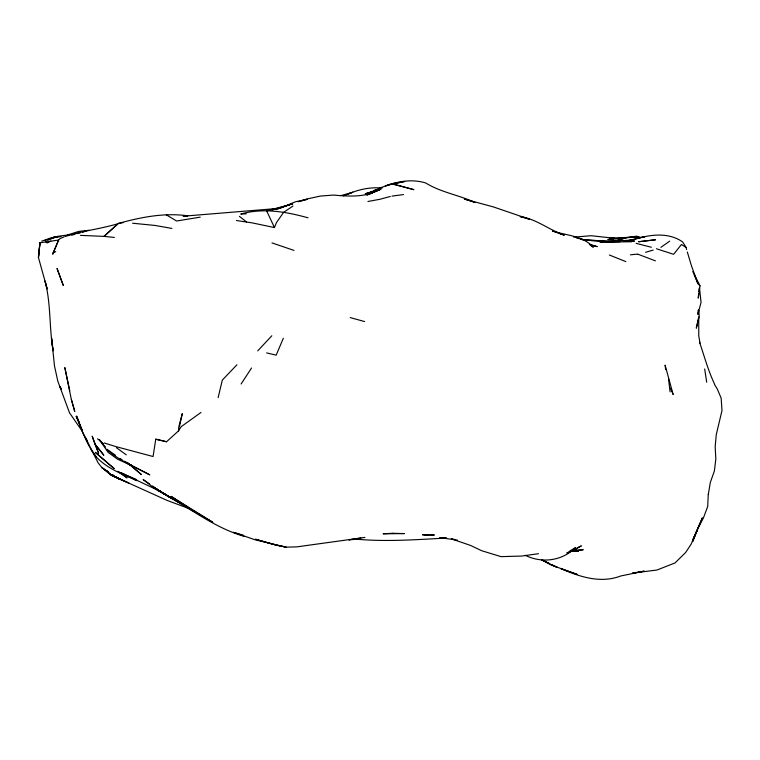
<?xml version="1.0" encoding="UTF-8"?>
<svg xmlns="http://www.w3.org/2000/svg" width="760" height="760" viewBox="0 0 760 760"><rect width="100%" height="100%" fill="white"/><g stroke="black" fill="none" stroke-linecap="round" stroke-linejoin="round"><path stroke-width="1.14" d="M708.263 494.181L707.712 506.464L703.38 518.035L697.481 529.331M698.193 310.061L697.861 314.336L701.053 302.375L699.514 288.23M698.649 293.759L698.25 298.12L699.998 285.817L692.788 271.548M698.848 291.584L699.153 288.306M64.172 236.825L59.964 238.659L58.605 240.036L39.976 242.782L38.437 257.478L47.187 288.971L45.001 281.038C51.129 303.905 49.067 327.731 53.133 350.873L51.613 338.266L54.501 366.016L57.817 381.188L69.53 412.851L81.576 430.264L87.01 440.391M39.909 243L38.437 257.478L39.976 242.782M200.991 412.452L181.184 426.683L178.467 430.939L166.535 441.759L155.762 439.185L153.073 456.532L116.043 446.642M708.339 494.361L710.306 482.467L714.381 470.991L715.834 459.021L715.179 446.699L716.253 434.72L722 410.476L721.154 398.154L717.202 388.797L714.837 385.073M179.075 428.155L178.467 430.939L178.98 426.198L182.295 413.63L179.483 426.293M218.139 397.641L222.309 380.104L236.92 364.791M236.407 220.523L252.206 222.889L274.455 227.553L276.422 222.642L283.642 212.325L292.99 206.026M283.337 338.266L276.155 355.158L266.646 352.897M697.376 529.444L702.364 517.836L691.172 544.131L685.596 552.558L675.003 562.951L657.01 570.019L632.472 573.125L644.242 571.13L620.635 576.014C600.571 583.746 579.567 576.792 560.937 568.632L577.106 574.389L551.076 564.984L541.652 559.769L549.974 563.844M696.92 530.499L692.806 539.971L697.015 530.394M706.686 382.185L704.681 368.961M241.1 383.999L251.55 367.992M257.735 350.863L271.823 335.777M280.316 208.24L183.217 216.22L187.805 215.811C164.217 212.543 140.875 217.198 118.237 223.478L103.996 236.379L80.484 235.372M669.693 241.138L660.867 247.37M525.293 555.313C542.061 563.663 562.258 560.851 575.586 547.599L569.819 550.99M52.022 238.507L55.09 236.844L60.714 236.493M53.276 252.823L55.727 251.617M65.179 236.55C82.384 230.926 100.586 228.874 118.047 223.725L103.996 236.379L114.38 237.443M50.834 241.138L47.044 242.982L45.6 241.547M567.008 552.871L569.99 551.466M367.593 194.75L380.817 189.202L367.565 194.75M367.089 194.95L380.817 189.202M567.026 553.024L573.087 550.63L581.371 545.87L577.23 547.789M47.671 240.255L57.931 236.293L69.322 234.792M347.899 194.123C358.577 189.439 370.481 186.893 382.147 188.062M343.33 195.89L352.811 192.251L340.793 195.624M45.229 240.473L55.09 236.844L60.838 236.645M41.705 241.148L51.633 237.661L57.351 236.787M371.792 193.059C359.47 197.23 346.132 196.127 333.374 195.073L320.312 196.07L307.049 198.968L298.338 201.77M67.697 234.925L78.584 231.439L89.1 230.242M272.194 210.073L292.476 203.766L276.488 209.247M630.202 240.568L632.292 239.96M645.601 252.301L653.239 250.069M377.625 190.2L365.227 193.791L377.122 190.085L366.054 194.778C383.971 185.364 405.517 176.681 425.78 182.989C440.791 192.375 458.888 194.978 474.876 202.435L464.312 199.044L493.297 206.891L529.34 219.203L520.362 216.629M301.653 200.897L307.144 199.32L295.507 201.751L279.803 208.392L268.147 210.168M613.51 239.571L607.839 239.495L625.613 237.946L618.403 240.017L626.458 237.614L636.718 236.17L641.06 237.661M71.763 235.201L75.012 234.28M77.178 233.652L80.427 232.721M82.593 232.104L85.852 231.173M390.345 196.45L379.962 199.272L367.925 201.495M292.685 203.908L271.985 209.427M633.346 239.656C649.268 234.593 668.125 231.752 682.642 241.936L686.137 247.484L686.603 249.603M389.927 184.851L385.396 185.886L391.742 183.768L404.662 181.478L392.198 184.328M360.876 538.004L296.818 546.867L286.14 547.162L275.063 544.882L255.597 539.258M572.612 550.364L576.07 549.755L572.803 550.316M118.237 223.478L123.158 222.632M200.222 217.151L176.577 221.008L166.316 214.833M374.775 190.048L380.028 189.221M364.895 537.386L348.935 539.828L358.739 539.135L356.497 538.973M617.928 239.086L625.613 237.946M392.008 196.099L403.493 194.589M56.914 237.006L51.633 237.661L57.389 237.148M538.479 553.698L521.759 556.054L501.011 556.643L481.565 550.686L470.592 545.452L451.354 538.85L454.49 539.448M570.827 551.076L583.243 549.727L571.444 550.905M308.019 217.806C286.159 211.726 263.065 207.718 240.777 214.035L246.24 213.826M630.401 254.819L637.592 254.097M573.695 237.167L591.024 235.704L614.384 238.25M626.05 237.718L618.707 238.364L632.453 237.234L609.558 238.079L611.183 238.118M599.839 241.547L616.246 240.359L634.524 241.043L623.323 240.644L630.496 240.065L629.698 240.245L645.003 236.635L640.575 237.557L632.928 236.787L636.329 237.424M446.186 538.08C416.433 539.638 386.678 541.88 356.877 539.23M584.934 240.084L590.368 239.932L604.504 241.347M599.583 241.661L603.763 241.556L600.371 241.594M620.075 241.737L605.302 242.031L631.56 241.766M599.744 241.67L608.769 241.499L599.725 241.642M424.46 534.783L422.522 534.803L434.359 534.973L424.46 534.783L428.374 534.803M600.2 241.575L603.658 241.547M601.341 241.898L612.731 241.936L594.092 240.948L581.447 239.295M571.52 551.294L578.436 551.428L570.608 550.744M606.518 241.319L601.046 241.072L603.373 241.281M446.3 537.918L439.802 537.614L457.377 540.113M132.582 223.221L154.954 225.445L171.912 228.427M552.482 231.011C566.323 235.486 582.749 235.666 593.341 247.18L591.356 246.173M581.181 239.457L586.663 240.379L576.46 237.975M166.535 441.759L155.762 439.185M589.342 244.653L597.236 246.639L589.836 244.349M636.158 243.362L651.377 247.266M350.217 317.604L364.629 321.556M520.296 216.609C536.503 218.994 548.986 229.909 564.139 235.059L559.398 233.415M255.664 539.258L275.813 545.024L286.14 547.162L254.866 539.742L233.519 532.313L243.485 535.278M115.235 446.405L104.291 442.976M656.412 248.748L673.616 254.305L681.444 244.501L686.137 247.484M271.995 242.905L293.977 250.41M552.548 231.04L564.139 235.059M190.332 509.067L166.905 500.327L111.378 475.228L101.821 467.533L98.182 462.963L90.43 447.64M638.058 254.258L655.424 260.86M243.988 536.313C214.082 527.601 189.753 507.917 162.849 493.126L182.932 504.82M136.686 479.655L121.106 472.91M609.368 254.999L625.85 261.63M190.085 508.678L185.696 506.863L193.886 511.3M109.763 473.499L111.378 475.228L128.715 483.008L111.378 475.228L106.742 470.592M549.85 563.892L541.471 559.731M551.969 564.899L557.27 567.416L552.064 564.87M97.489 438.805L101.602 441.93M121.201 472.862L136.6 480.595L122.056 473.347M541.652 559.769L547.732 562.885L543.742 560.5M125.827 462.346L149.796 474.867C135.014 467.124 119.139 460.731 106.742 449.226L115.396 455.192M188.166 507.632L154.261 488.528L134.111 479.019L135.432 479.579C121.429 474.002 107.055 468.264 96.396 457.111C86.896 444.961 81.681 430.407 76.608 416.052L82.584 431.252M115.834 476.815L121.448 479.949M163.742 493.658L188.081 507.594M162.849 493.126L173.27 499.178L164.35 493.706M125.98 462.545L130.919 465.49L129.276 464.189M178.771 502.331L180.063 503.111M157.405 489.45L154.432 487.625L161.909 492.508L157.215 489.24M159.391 490.666L162.364 492.489M161.889 492.528L152.332 486.609L143.136 479.55L149.701 484.072M108.519 471.96L101.821 467.533L109.944 474.078L120.004 479.55L116.175 477.023M112.347 474.497L114.256 475.76M120.203 458.508L122.132 459.838M124.051 461.168L131.689 465.5L117.667 459.287L108.138 452.38L99.503 439.878L103.36 444.125M152.523 486.01L155.334 487.948M118.009 471.447L127.129 477.907L118.076 471.352M116.328 447.64L126.293 454.841M103.35 444.315L99.151 439.603M239.381 216.334L246.506 221.939M126.796 462.241L141.436 474.582L128.136 463.163M103.303 444.457L101.517 442.947L105.516 446.965M694.165 274.873L697.832 283.452L699.998 285.817M91.333 449.863L96.396 457.111M699.561 342.285C704.311 356.193 708.244 370.889 714.685 384.36M61.066 388.502L59.897 386.565L61.246 389.148M78.859 421.562L76.114 416.385L82.488 431.072M85.804 438.102L89.927 446.604M266.418 210.377L274.455 227.553M670.481 388.141L673.17 394.544L665.095 365.142L665.656 369.588M697.832 283.452L691.448 265.772M687.325 251.997L691.286 265.202M71.355 399.389L74.765 411.483L71.345 399.465L64.828 367.574L69.749 390.83M700.036 343.197L698.753 335.901L698.763 316.93L696.312 328.187L699.228 316.302L698.734 310.403M668.496 378.584L670.082 391.837M698.544 310.222L698.62 312.455M52.934 253.374L52.753 254.248L58.605 240.036L52.934 253.374M697.423 529.596L692.769 541.376L697.423 529.596M655.481 239.77L638.732 241.727L655.481 239.77M392.635 533.283L383.078 533.805L404.367 533.586L392.635 533.283M396.178 184.822L393.081 184.195L413.953 189.677L396.178 184.822M172.491 498.817L152.332 486.609L172.491 498.817M212.705 522.186L191.767 509.836L171.228 496.451L212.705 522.186M114.123 468.587L95.37 452.418L114.123 468.587M103.749 455.097L95.057 444.286L92.197 436.183L98.638 453.359L95.057 444.286L103.749 455.097M63.251 285.351L57.095 268.631L63.251 285.351"/></g></svg>
